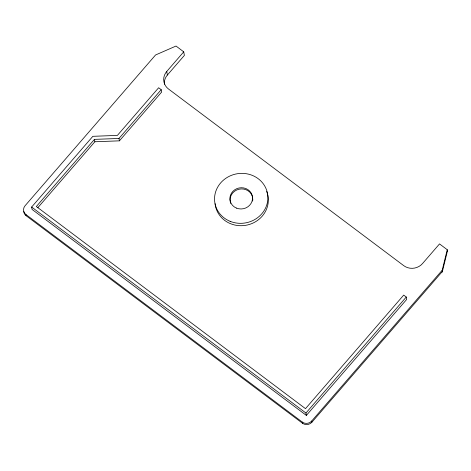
<?xml version="1.0" encoding="UTF-8"?>
<svg xmlns="http://www.w3.org/2000/svg" width="471" height="471" viewBox="0 0 471 471"><rect width="100%" height="100%" fill="white"/><g stroke="black" fill="none" stroke-linecap="round" stroke-linejoin="round"><path stroke-width="0.71" d="M441.939 272.097A6.682 1.584 40.9 0 0 442.41 271.42L442.198 270.23L447.238 249.707L439.525 243.919L422.522 263.56A13.371 12.464 -10.2 0 1 403.741 265.656L168.518 89.019A13.371 12.464 -10.2 0 1 166.734 71.474L183.731 51.834L176.019 46.04L155.56 54.977L25.051 205.774A6.682 6.235 -10.2 0 0 25.94 214.546L26.152 215.736L302.512 423.264A6.682 6.235 -10.2 0 0 311.902 422.216L442.41 271.42L447.45 250.896L447.238 249.707M161.206 89.69L118.998 138.456L94.441 139.381L36.338 206.522L305.496 408.645L403.694 295.105L406.267 297.036L406.691 299.415L306.368 415.41L32.069 209.424L31.639 207.046L92.852 136.319L117.409 135.395L158.633 87.759L161.206 89.69L161.63 92.069L119.422 140.835L94.871 141.759L37.727 207.788M164.373 84.25A13.371 12.464 -10.2 0 1 167.376 75.042L184.373 55.401L183.731 51.834M306.368 415.41L305.944 413.032L406.267 297.036M25.94 214.546L302.3 422.075A6.682 6.235 -10.2 0 0 311.69 421.027L442.198 270.23M31.639 207.046L305.944 413.032M311.69 421.027L311.902 422.216M302.3 422.075L302.512 423.264M166.734 71.474L167.376 75.042M118.998 138.456L119.422 140.835M94.441 139.381L94.871 141.759M26.152 215.736A6.682 6.235 -10.2 0 1 23.762 211.567M447.45 250.896A6.682 1.584 40.9 0 1 447.385 251.384M266.651 191.438A26.735 24.928 -10.2 0 1 247.616 224.938A26.735 24.928 -10.2 0 1 215.082 203.696M252.768 198.968A11.363 10.592 -10.2 0 1 252.615 201.052M230.808 203.49A11.363 10.592 -10.2 0 1 238.897 189.248A11.363 10.592 -10.2 0 1 252.721 198.279M230.119 221.323A26.735 24.928 -10.2 0 0 267.781 195.383A26.735 24.928 -10.2 0 0 225.756 178.35A26.735 24.928 -10.2 0 0 230.119 221.323M236.501 208.111A11.363 10.592 -10.2 0 0 252.509 197.09A11.363 10.592 -10.2 0 0 234.646 189.848A11.363 10.592 -10.2 0 0 236.501 208.111"/></g></svg>
